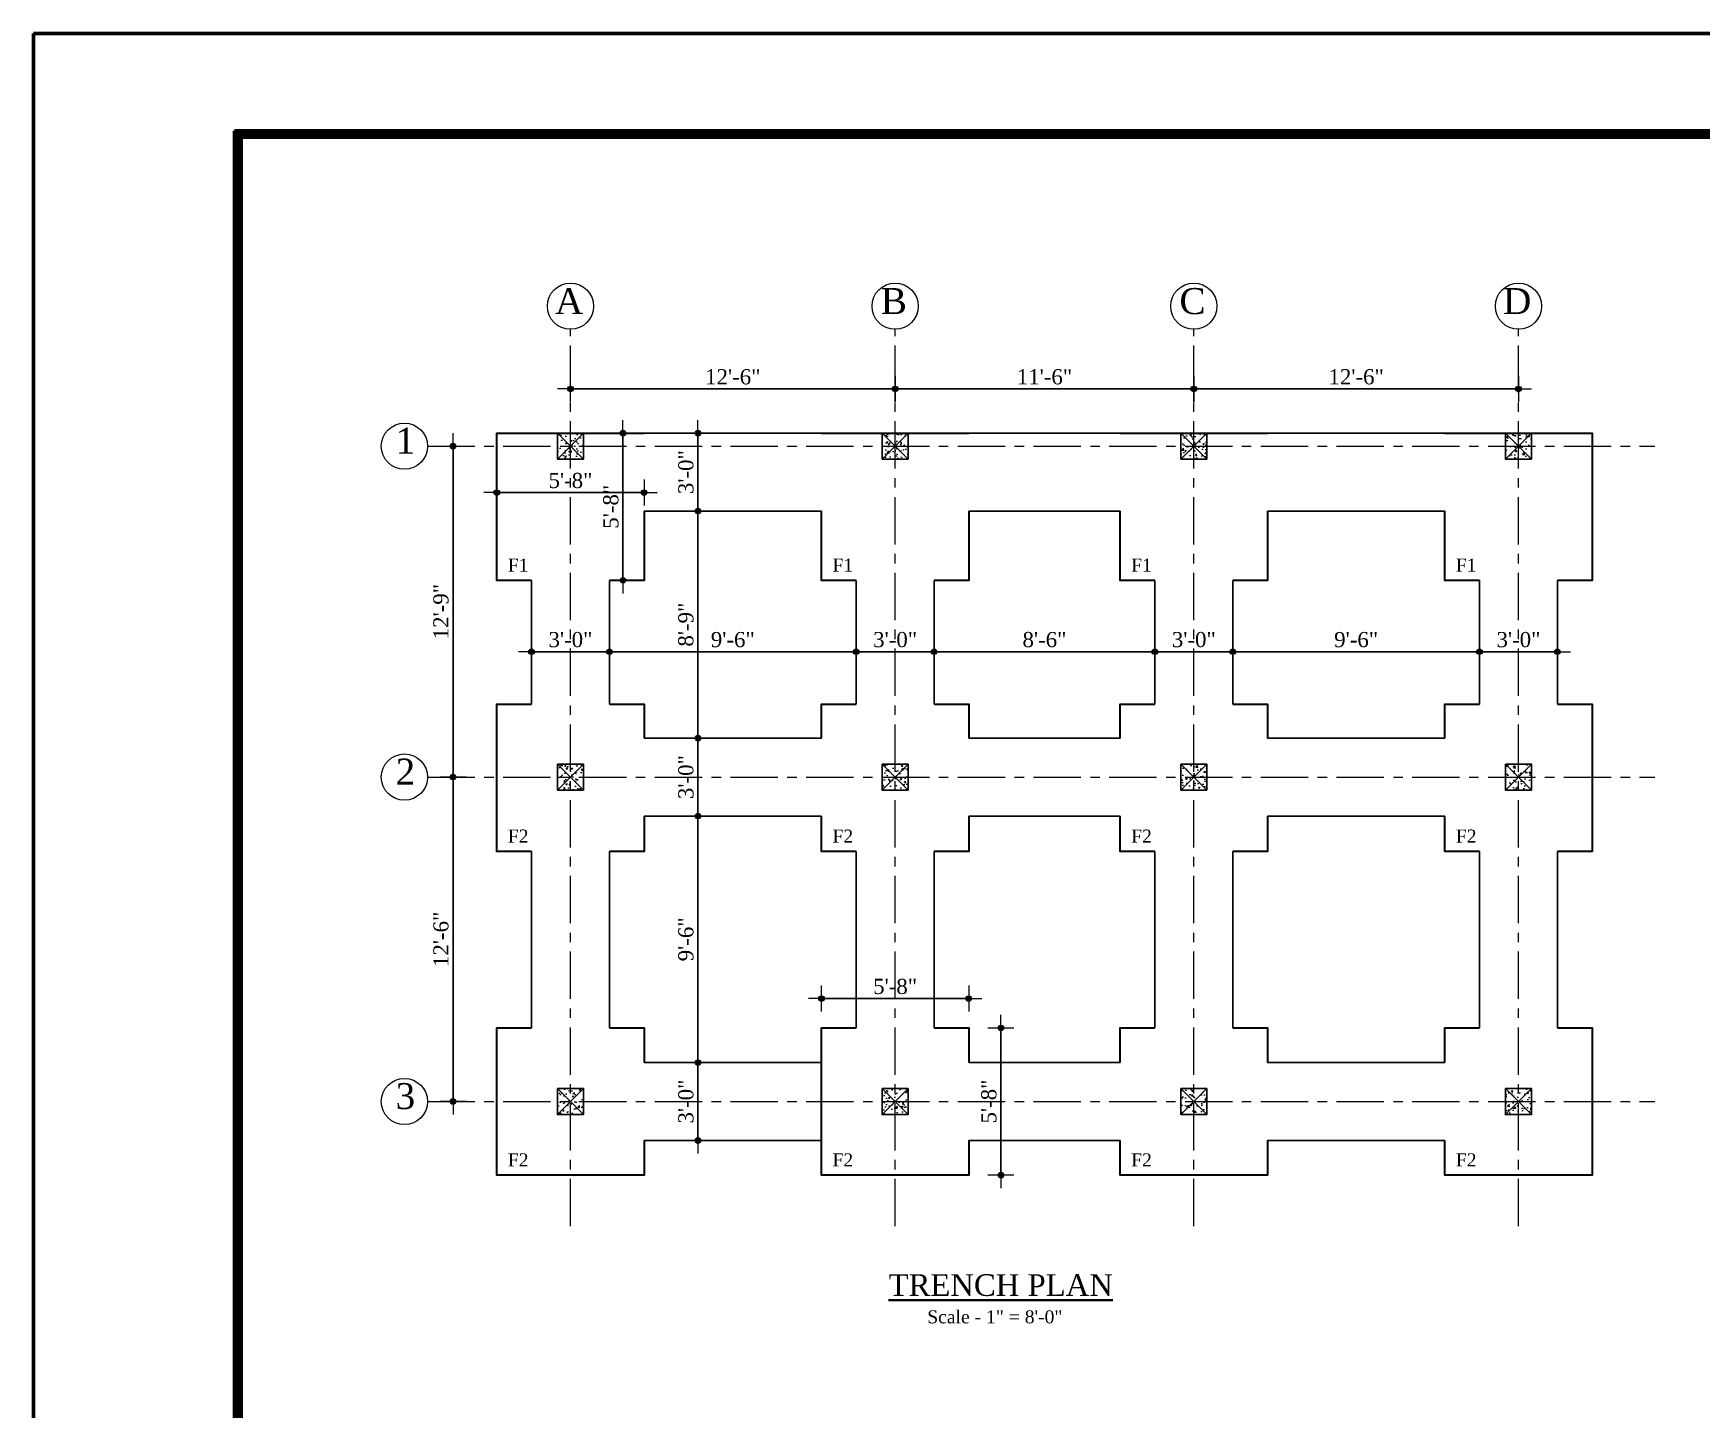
# Model space of a CAD drawing. Header units: inches. Extents: x 897 to 49934, y -34925 to -18564.
# Drawn here: x 20294 to 21065, y -23984 to -23348 of the extents above; entities that cross this region are included whole.
import ezdxf

# ---------------------------------------------------------------- set-up
doc = ezdxf.new("R2010")
doc.units = ezdxf.units.IN
doc.header["$LTSCALE"] = 35
doc.header["$MEASUREMENT"] = 0
doc.header["$PDMODE"] = 34
doc.linetypes.add('CENTERX2', pattern=[4, 2.5, -0.5, 0.5, -0.5])
doc.linetypes.add('DASHDOTX2', pattern=[2, 1, -0.5, 0, -0.5])
for name, color, linetype, lineweight in [('SES- Door&Window', 21, 'Continuous', 15), ('SES-CENTRE', 8, 'DASHDOTX2', 13), ('SES-DIMENSION', 142, 'Continuous', 13), ('SES-Excavation Line', 1, 'Continuous', 30), ('SES-HACTH', 8, 'Continuous', 13), ('SES-REBARS', 1, 'Continuous', 40), ('SES-SHEETS', 7, 'Continuous', 60), ('SES-TEXT', 3, 'Continuous', 20), ('SES-TitleText', 7, 'Continuous', 40), ('SES-Wall Plan', 6, 'Continuous', 30)]:
    doc.layers.add(name, color=color, linetype=linetype, lineweight=lineweight)
doc.styles.add('7 INCH', font='times.ttf', dxfattribs={"height": 7})
doc.styles.add('SES-ARAIL', font='times.ttf', dxfattribs={"height": 6})
doc.styles.add('SES-Title Text', font='times.ttf', dxfattribs={"height": 10})
doc.dimstyles.new('7 INCH', dxfattribs={"dimscale": 0, "dimtxt": 7, "dimasz": 1, "dimexe": 2, "dimexo": 9, "dimgap": 2, "dimtad": 1, "dimdec": 0, "dimzin": 3, "dimdsep": 46, "dimlunit": 4, "dimtxsty": '7 INCH', "dimblk": 'DIM', "dimcen": 3, "dimdle": 3, "dimse1": 1, "dimse2": 1, "dimclrd": 256, "dimclre": 256, "dimclrt": 7, "dimadec": 1, "dimazin": 2, "dimtfac": 1, "dimtdec": 0, "dimtix": 1, "dimtofl": 0, "dimtmove": 2, "dimatfit": 3, "dimldrblk": 'ARW', "dimfxl": 2, "dimfrac": 2, "dimtolj": 2, "dimtzin": 0, "dimarcsym": 0})

# ---------------------------------------------------------------- blocks, each defined once
blk = doc.blocks.new('s1')
at = {"layer": 'SES-SHEETS', "color": 8}
blk.add_lwpolyline([(14202.23, -12888.64), (17370.23, -12888.64), (17370.23, -15126.64), (14202.23, -15126.64)], close=True, dxfattribs=at)
at = {"layer": 'SES-SHEETS'}
for points in [[(14295.23, -12933.64), (17325.23, -12933.64), (17325.23, -15081.64), (14295.23, -15081.64)], [(14296.23, -12934.64), (17324.23, -12934.64), (17324.23, -15080.64), (14296.23, -15080.64)], [(14297.23, -12935.64), (17323.23, -12935.64), (17323.23, -15079.64), (14297.23, -15079.64)], [(14298.23, -12936.64), (17322.23, -12936.64), (17322.23, -15078.64), (14298.23, -15078.64)]]:
    blk.add_lwpolyline(points, close=True, dxfattribs=at)
blk = doc.blocks.new('c11')
at = {"layer": 'SES-HACTH', "linetype": 'ByBlock'}
h = blk.add_hatch(dxfattribs=at)
h.set_pattern_fill('AR-CONC', color=256)
h.set_pattern_definition([(50, (-20422.33, 19414.4167), (7.1726018, -0.6275213), [0.75, -8.25]), (355, (-20422.33, 19414.417), (-1.3875133, 7.5219213), [0.6, -6.6]), (100.451444, (-20421.732, 19414.3644), (5.7850885, 6.8943999), [0.637402, -7.0114211]), (46.1842, (-20422.33, 19416.417), (10.6724133, -1.6551928), [1.125, -12.375]), (96.635635, (-20421.441, 19416.279), (9.3466195, 9.741186), [0.9561034, -10.5171376]), (351.184164, (-20422.33, 19416.417), (9.3466195, 9.741186), [0.9, -9.9]), (21, (-20421.33, 19415.9167), (5.9690705, -4.0261889), [0.75, -8.25]), (326, (-20421.33, 19415.917), (2.4331533, 7.2515005), [0.6, -6.6]), (71.451445, (-20420.8325, 19415.581), (8.4022238, 3.2253115), [0.6374019, -7.0114211]), (37.5, (-20422.33, 19414.4167), (0.12159855, 3.32893854), [0, -6.52, 0, -6.7, 0, -6.625]), (7.5, (-20422.33, 19414.4167), (2.63069537, 3.9441171), [0, -3.82, 0, -6.37, 0, -2.525]), (327.5, (-20424.56, 19414.4167), (5.33822436, -0.22554872), [0, -2.5, 0, -7.8, 0, -10.35]), (317.5, (-20425.56, 19414.4167), (5.8318617, 1.0010498), [0, -3.25, 0, -5.18, 0, -7.35])])
h.paths.add_polyline_path([(-6, 6), (-6, -6), (6, -6), (6, 6)])
for p, q in [((-6, 6), (6, -6)), ((6, 6), (-6, -6))]:
    blk.add_line(p, q, dxfattribs=at)
at = {"layer": 'SES-Wall Plan', "linetype": 'ByBlock'}
blk.add_lwpolyline([(-6, 6), (6, 6), (6, -6), (-6, -6)], close=True, dxfattribs=at)
blk = doc.blocks.new('grid')
at = {"layer": 'SES-CENTRE', "color": 8, "linetype": 'CENTERX2', "ltscale": 0.25}
for p, q in [((19012.97, -23226.42), (19012.97, -22812.03)), ((19162.97, -23226.42), (19162.97, -22812.03)), ((19300.97, -23226.42), (19300.97, -22812.03)), ((19450.97, -23226.42), (19450.97, -22812.03)), ((18946.91, -22866.03), (19513.94, -22866.03)), ((18946.91, -23018.92), (19513.94, -23018.92)), ((18946.91, -23168.81), (19513.94, -23168.81))]:
    blk.add_line(p, q, dxfattribs=at)
at = {"layer": 'SES-DIMENSION'}
for centre in [(19012.97, -22801.35), (19162.97, -22801.35), (19300.97, -22801.35), (19450.97, -22801.35), (18936.23, -22866.03), (18936.23, -23018.92), (18936.23, -23168.81)]:
    blk.add_circle(centre, 10.68, dxfattribs=at)
at = {"layer": 'SES-REBARS', "linetype": 'ByBlock'}
for p in [(19012.97, -22866.03), (19162.97, -22866.03), (19300.97, -22866.03), (19450.97, -22866.03), (19012.97, -23018.92), (19162.97, -23018.92), (19300.97, -23018.92), (19450.97, -23018.92), (19012.97, -23168.81), (19162.97, -23168.81), (19300.97, -23168.81), (19450.97, -23168.81)]:
    blk.add_blockref('c11', p, dxfattribs=at)
at = {"layer": 'SES-TEXT', "lineweight": 30, "char_height": 12, "width": 17.5966, "attachment_point": 2, "style": 'SES-ARAIL'}
for s, insert in [('A', (19012.36, -22792.99)), ('B', (19162.36, -22792.99)), ('C', (19300.36, -22792.99)), ('D', (19450.36, -22792.99)), ('1', (18936.7, -22857.49)), ('2', (18936.7, -23010.38)), ('3', (18936.7, -23160.28))]:
    blk.add_mtext(s, dxfattribs=dict(at, insert=insert))
blk = doc.blocks.new('DIM')
at = {"layer": 'SES-DIMENSION'}
h = blk.add_hatch(color=256, dxfattribs=at)
h.paths.add_polyline_path([(0, 1.28), (0, 0), (1.28, 0, 0.414214)])
h.paths.add_polyline_path([(1.28, 0), (0, 0), (0, -1.28, 0.414214)])
h.paths.add_polyline_path([(0, 0), (-1.28, 0, 0.414214), (0, -1.28)])
h.paths.add_polyline_path([(0, 1.28, 0.414214), (-1.28, 0), (0, 0)])
for p, q in [((-6, 0), (6, 0)), ((0, 6), (0, -6))]:
    blk.add_line(p, q, dxfattribs=at)
blk.add_circle((0, 0), 1.28, dxfattribs=at)
blk = doc.blocks.new('*D398')
at = {"layer": 'Defpoints', "color": 0, "linetype": 'ByBlock', "transparency": 16777216}
for p in [(20726.47, -23794.31), (20658.47, -23807.89), (20726.47, -23807.89)]:
    blk.add_point(p, dxfattribs=at)
at = {"layer": 'SES-DIMENSION', "linetype": 'ByBlock', "lineweight": -2, "transparency": 16777216}
blk.add_line((20659.47, -23794.31), (20725.47, -23794.31), dxfattribs=at)
at = {"layer": 'SES-DIMENSION', "linetype": 'ByBlock', "lineweight": -2, "transparency": 16777216, "rotation": 180}
blk.add_blockref('DIM', (20658.47, -23794.31), dxfattribs=at)
at = {"layer": 'SES-DIMENSION', "linetype": 'ByBlock', "lineweight": -2, "transparency": 16777216}
blk.add_blockref('DIM', (20726.47, -23794.31), dxfattribs=at)
at = {"layer": 'SES-DIMENSION', "color": 7, "linetype": 'ByBlock', "transparency": 16777216, "insert": (20692.47, -23788.75), "char_height": 7, "attachment_point": 5, "style": '7 INCH'}
blk.add_mtext('\\A2;5\'-8"', dxfattribs=at)
blk = doc.blocks.new('ARW')
at = {"layer": 'SES-DIMENSION'}
blk.add_lwpolyline([(10, 0, 0, 6, 0), (0, 0, 0, 0, 0), (10, 0, 0, 0, 0)], format="xyseb", dxfattribs=at)
blk = doc.blocks.new('*D399')
at = {"layer": 'Defpoints', "color": 0, "linetype": 'ByBlock', "transparency": 16777216}
for p in [(20726.47, -23807.89), (20726.47, -23875.89), (20741.35, -23875.89)]:
    blk.add_point(p, dxfattribs=at)
at = {"layer": 'SES-DIMENSION', "linetype": 'ByBlock', "lineweight": -2, "transparency": 16777216}
blk.add_line((20741.35, -23808.89), (20741.35, -23874.89), dxfattribs=at)
for p, rotation in [((20741.35, -23807.89), 90), ((20741.35, -23875.89), 270)]:
    blk.add_blockref('DIM', p, dxfattribs=dict(at, rotation=rotation))
at = {"layer": 'SES-DIMENSION', "color": 7, "linetype": 'ByBlock', "transparency": 16777216, "insert": (20735.79, -23841.89), "char_height": 7, "attachment_point": 5, "rotation": 90, "style": '7 INCH'}
blk.add_mtext('\\A2;5\'-8"', dxfattribs=at)
blk = doc.blocks.new('*D400')
at = {"layer": 'Defpoints', "color": 0, "linetype": 'ByBlock', "transparency": 16777216}
for p in [(20566.72, -23533.11), (20576.47, -23533.11), (20576.47, -23601.11)]:
    blk.add_point(p, dxfattribs=at)
at = {"layer": 'SES-DIMENSION', "linetype": 'ByBlock', "lineweight": -2, "transparency": 16777216}
blk.add_line((20566.72, -23600.11), (20566.72, -23534.11), dxfattribs=at)
for p, rotation in [((20566.72, -23533.11), 90), ((20566.72, -23601.11), 270)]:
    blk.add_blockref('DIM', p, dxfattribs=dict(at, rotation=rotation))
at = {"layer": 'SES-DIMENSION', "color": 7, "linetype": 'ByBlock', "transparency": 16777216, "insert": (20561.16, -23567.11), "char_height": 7, "attachment_point": 5, "rotation": 90, "style": '7 INCH'}
blk.add_mtext('\\A2;5\'-8"', dxfattribs=at)
blk = doc.blocks.new('*D401')
at = {"layer": 'Defpoints', "color": 0, "linetype": 'ByBlock', "transparency": 16777216}
for p in [(20576.47, -23560.57), (20508.47, -23601.11), (20576.47, -23601.11)]:
    blk.add_point(p, dxfattribs=at)
at = {"layer": 'SES-DIMENSION', "linetype": 'ByBlock', "lineweight": -2, "transparency": 16777216}
blk.add_line((20509.47, -23560.57), (20575.47, -23560.57), dxfattribs=at)
at = {"layer": 'SES-DIMENSION', "linetype": 'ByBlock', "lineweight": -2, "transparency": 16777216, "rotation": 180}
blk.add_blockref('DIM', (20508.47, -23560.57), dxfattribs=at)
at = {"layer": 'SES-DIMENSION', "linetype": 'ByBlock', "lineweight": -2, "transparency": 16777216}
blk.add_blockref('DIM', (20576.47, -23560.57), dxfattribs=at)
at = {"layer": 'SES-DIMENSION', "color": 7, "linetype": 'ByBlock', "transparency": 16777216, "insert": (20542.47, -23555.01), "char_height": 7, "attachment_point": 5, "style": '7 INCH'}
blk.add_mtext('\\A2;5\'-8"', dxfattribs=at)
blk = doc.blocks.new('*D402')
at = {"layer": 'Defpoints', "color": 0, "linetype": 'ByBlock', "transparency": 16777216}
for p in [(20692.47, -23512.65), (20542.47, -23533.11), (20692.47, -23533.11)]:
    blk.add_point(p, dxfattribs=at)
at = {"layer": 'SES-DIMENSION', "linetype": 'ByBlock', "lineweight": -2, "transparency": 16777216}
blk.add_line((20543.47, -23512.65), (20691.47, -23512.65), dxfattribs=at)
at = {"layer": 'SES-DIMENSION', "linetype": 'ByBlock', "lineweight": -2, "transparency": 16777216, "rotation": 180}
blk.add_blockref('DIM', (20542.47, -23512.65), dxfattribs=at)
at = {"layer": 'SES-DIMENSION', "linetype": 'ByBlock', "lineweight": -2, "transparency": 16777216}
blk.add_blockref('DIM', (20692.47, -23512.65), dxfattribs=at)
at = {"layer": 'SES-DIMENSION', "color": 7, "linetype": 'ByBlock', "transparency": 16777216, "insert": (20617.47, -23507.09), "char_height": 7, "attachment_point": 5, "style": '7 INCH'}
blk.add_mtext('\\A2;12\'-6"', dxfattribs=at)
blk = doc.blocks.new('*D403')
at = {"layer": 'Defpoints', "color": 0, "linetype": 'ByBlock', "transparency": 16777216}
for p in [(20830.47, -23512.65), (20692.47, -23533.11), (20830.47, -23533.11)]:
    blk.add_point(p, dxfattribs=at)
at = {"layer": 'SES-DIMENSION', "linetype": 'ByBlock', "lineweight": -2, "transparency": 16777216}
blk.add_line((20693.47, -23512.65), (20829.47, -23512.65), dxfattribs=at)
at = {"layer": 'SES-DIMENSION', "linetype": 'ByBlock', "lineweight": -2, "transparency": 16777216, "rotation": 180}
blk.add_blockref('DIM', (20692.47, -23512.65), dxfattribs=at)
at = {"layer": 'SES-DIMENSION', "linetype": 'ByBlock', "lineweight": -2, "transparency": 16777216}
blk.add_blockref('DIM', (20830.47, -23512.65), dxfattribs=at)
at = {"layer": 'SES-DIMENSION', "color": 7, "linetype": 'ByBlock', "transparency": 16777216, "insert": (20761.47, -23507.09), "char_height": 7, "attachment_point": 5, "style": '7 INCH'}
blk.add_mtext('\\A2;11\'-6"', dxfattribs=at)
blk = doc.blocks.new('*D404')
at = {"layer": 'Defpoints', "color": 0, "linetype": 'ByBlock', "transparency": 16777216}
for p in [(20980.47, -23512.65), (20830.47, -23533.11), (20980.47, -23533.11)]:
    blk.add_point(p, dxfattribs=at)
at = {"layer": 'SES-DIMENSION', "linetype": 'ByBlock', "lineweight": -2, "transparency": 16777216}
blk.add_line((20831.47, -23512.65), (20979.47, -23512.65), dxfattribs=at)
at = {"layer": 'SES-DIMENSION', "linetype": 'ByBlock', "lineweight": -2, "transparency": 16777216, "rotation": 180}
blk.add_blockref('DIM', (20830.47, -23512.65), dxfattribs=at)
at = {"layer": 'SES-DIMENSION', "linetype": 'ByBlock', "lineweight": -2, "transparency": 16777216}
blk.add_blockref('DIM', (20980.47, -23512.65), dxfattribs=at)
at = {"layer": 'SES-DIMENSION', "color": 7, "linetype": 'ByBlock', "transparency": 16777216, "insert": (20905.47, -23507.09), "char_height": 7, "attachment_point": 5, "style": '7 INCH'}
blk.add_mtext('\\A2;12\'-6"', dxfattribs=at)
blk = doc.blocks.new('*D405')
at = {"layer": 'Defpoints', "color": 0, "linetype": 'ByBlock', "transparency": 16777216}
for p in [(20980.47, -23539.11), (20488.21, -23692), (20980.47, -23692)]:
    blk.add_point(p, dxfattribs=at)
at = {"layer": 'SES-DIMENSION', "linetype": 'ByBlock', "lineweight": -2, "transparency": 16777216}
blk.add_line((20488.21, -23540.11), (20488.21, -23691), dxfattribs=at)
for p, rotation in [((20488.21, -23539.11), 90), ((20488.21, -23692), 270)]:
    blk.add_blockref('DIM', p, dxfattribs=dict(at, rotation=rotation))
at = {"layer": 'SES-DIMENSION', "color": 7, "linetype": 'ByBlock', "transparency": 16777216, "insert": (20482.64, -23615.55), "char_height": 7, "attachment_point": 5, "rotation": 90, "style": '7 INCH'}
blk.add_mtext('\\A2;12\'-9"', dxfattribs=at)
blk = doc.blocks.new('*D406')
at = {"layer": 'Defpoints', "color": 0, "linetype": 'ByBlock', "transparency": 16777216}
for p in [(20980.47, -23692), (20488.21, -23841.89), (20536.47, -23841.89)]:
    blk.add_point(p, dxfattribs=at)
at = {"layer": 'SES-DIMENSION', "linetype": 'ByBlock', "lineweight": -2, "transparency": 16777216}
blk.add_line((20488.21, -23693), (20488.21, -23840.89), dxfattribs=at)
for p, rotation in [((20488.21, -23692), 90), ((20488.21, -23841.89), 270)]:
    blk.add_blockref('DIM', p, dxfattribs=dict(at, rotation=rotation))
at = {"layer": 'SES-DIMENSION', "color": 7, "linetype": 'ByBlock', "transparency": 16777216, "insert": (20482.65, -23766.95), "char_height": 7, "attachment_point": 5, "rotation": 90, "style": '7 INCH'}
blk.add_mtext('\\A2;12\'-6"', dxfattribs=at)
blk = doc.blocks.new('*D407')
at = {"layer": 'Defpoints', "color": 0, "linetype": 'ByBlock', "transparency": 16777216}
for p in [(20524.47, -23629.71), (20560.47, -23629.71), (20560.47, -23634.08)]:
    blk.add_point(p, dxfattribs=at)
at = {"layer": 'SES-DIMENSION', "linetype": 'ByBlock', "lineweight": -2, "transparency": 16777216}
blk.add_line((20525.47, -23634.08), (20559.47, -23634.08), dxfattribs=at)
at = {"layer": 'SES-DIMENSION', "linetype": 'ByBlock', "lineweight": -2, "transparency": 16777216, "rotation": 180}
blk.add_blockref('DIM', (20524.47, -23634.08), dxfattribs=at)
at = {"layer": 'SES-DIMENSION', "linetype": 'ByBlock', "lineweight": -2, "transparency": 16777216}
blk.add_blockref('DIM', (20560.47, -23634.08), dxfattribs=at)
at = {"layer": 'SES-DIMENSION', "color": 7, "linetype": 'ByBlock', "transparency": 16777216, "insert": (20542.47, -23628.52), "char_height": 7, "attachment_point": 5, "style": '7 INCH'}
blk.add_mtext('\\A2;3\'-0"', dxfattribs=at)
blk = doc.blocks.new('*D408')
at = {"layer": 'Defpoints', "color": 0, "linetype": 'ByBlock', "transparency": 16777216}
for p in [(20674.47, -23601.11), (20560.47, -23629.71), (20674.47, -23634.08)]:
    blk.add_point(p, dxfattribs=at)
at = {"layer": 'SES-DIMENSION', "linetype": 'ByBlock', "lineweight": -2, "transparency": 16777216}
blk.add_line((20561.47, -23634.08), (20673.47, -23634.08), dxfattribs=at)
at = {"layer": 'SES-DIMENSION', "linetype": 'ByBlock', "lineweight": -2, "transparency": 16777216, "rotation": 180}
blk.add_blockref('DIM', (20560.47, -23634.08), dxfattribs=at)
at = {"layer": 'SES-DIMENSION', "linetype": 'ByBlock', "lineweight": -2, "transparency": 16777216}
blk.add_blockref('DIM', (20674.47, -23634.08), dxfattribs=at)
at = {"layer": 'SES-DIMENSION', "color": 7, "linetype": 'ByBlock', "transparency": 16777216, "insert": (20617.47, -23628.51), "char_height": 7, "attachment_point": 5, "style": '7 INCH'}
blk.add_mtext('\\A2;9\'-6"', dxfattribs=at)
blk = doc.blocks.new('*D409')
at = {"layer": 'Defpoints', "color": 0, "linetype": 'ByBlock', "transparency": 16777216}
for p in [(20674.47, -23601.11), (20710.47, -23601.11), (20710.47, -23634.08)]:
    blk.add_point(p, dxfattribs=at)
at = {"layer": 'SES-DIMENSION', "linetype": 'ByBlock', "lineweight": -2, "transparency": 16777216}
blk.add_line((20675.47, -23634.08), (20709.47, -23634.08), dxfattribs=at)
at = {"layer": 'SES-DIMENSION', "linetype": 'ByBlock', "lineweight": -2, "transparency": 16777216, "rotation": 180}
blk.add_blockref('DIM', (20674.47, -23634.08), dxfattribs=at)
at = {"layer": 'SES-DIMENSION', "linetype": 'ByBlock', "lineweight": -2, "transparency": 16777216}
blk.add_blockref('DIM', (20710.47, -23634.08), dxfattribs=at)
at = {"layer": 'SES-DIMENSION', "color": 7, "linetype": 'ByBlock', "transparency": 16777216, "insert": (20692.47, -23628.52), "char_height": 7, "attachment_point": 5, "style": '7 INCH'}
blk.add_mtext('\\A2;3\'-0"', dxfattribs=at)
blk = doc.blocks.new('*D410')
at = {"layer": 'Defpoints', "color": 0, "linetype": 'ByBlock', "transparency": 16777216}
for p in [(20710.47, -23601.11), (20812.47, -23601.11), (20812.47, -23634.08)]:
    blk.add_point(p, dxfattribs=at)
at = {"layer": 'SES-DIMENSION', "linetype": 'ByBlock', "lineweight": -2, "transparency": 16777216}
blk.add_line((20711.47, -23634.08), (20811.47, -23634.08), dxfattribs=at)
at = {"layer": 'SES-DIMENSION', "linetype": 'ByBlock', "lineweight": -2, "transparency": 16777216, "rotation": 180}
blk.add_blockref('DIM', (20710.47, -23634.08), dxfattribs=at)
at = {"layer": 'SES-DIMENSION', "linetype": 'ByBlock', "lineweight": -2, "transparency": 16777216}
blk.add_blockref('DIM', (20812.47, -23634.08), dxfattribs=at)
at = {"layer": 'SES-DIMENSION', "color": 7, "linetype": 'ByBlock', "transparency": 16777216, "insert": (20761.47, -23628.52), "char_height": 7, "attachment_point": 5, "style": '7 INCH'}
blk.add_mtext('\\A2;8\'-6"', dxfattribs=at)
blk = doc.blocks.new('*D411')
at = {"layer": 'Defpoints', "color": 0, "linetype": 'ByBlock', "transparency": 16777216}
for p in [(20812.47, -23601.11), (20848.47, -23601.11), (20848.47, -23634.08)]:
    blk.add_point(p, dxfattribs=at)
at = {"layer": 'SES-DIMENSION', "linetype": 'ByBlock', "lineweight": -2, "transparency": 16777216}
blk.add_line((20813.47, -23634.08), (20847.47, -23634.08), dxfattribs=at)
at = {"layer": 'SES-DIMENSION', "linetype": 'ByBlock', "lineweight": -2, "transparency": 16777216, "rotation": 180}
blk.add_blockref('DIM', (20812.47, -23634.08), dxfattribs=at)
at = {"layer": 'SES-DIMENSION', "linetype": 'ByBlock', "lineweight": -2, "transparency": 16777216}
blk.add_blockref('DIM', (20848.47, -23634.08), dxfattribs=at)
at = {"layer": 'SES-DIMENSION', "color": 7, "linetype": 'ByBlock', "transparency": 16777216, "insert": (20830.47, -23628.52), "char_height": 7, "attachment_point": 5, "style": '7 INCH'}
blk.add_mtext('\\A2;3\'-0"', dxfattribs=at)
blk = doc.blocks.new('*D412')
at = {"layer": 'Defpoints', "color": 0, "linetype": 'ByBlock', "transparency": 16777216}
for p in [(20848.47, -23601.11), (20962.47, -23601.11), (20962.47, -23634.08)]:
    blk.add_point(p, dxfattribs=at)
at = {"layer": 'SES-DIMENSION', "linetype": 'ByBlock', "lineweight": -2, "transparency": 16777216}
blk.add_line((20849.47, -23634.08), (20961.47, -23634.08), dxfattribs=at)
at = {"layer": 'SES-DIMENSION', "linetype": 'ByBlock', "lineweight": -2, "transparency": 16777216, "rotation": 180}
blk.add_blockref('DIM', (20848.47, -23634.08), dxfattribs=at)
at = {"layer": 'SES-DIMENSION', "linetype": 'ByBlock', "lineweight": -2, "transparency": 16777216}
blk.add_blockref('DIM', (20962.47, -23634.08), dxfattribs=at)
at = {"layer": 'SES-DIMENSION', "color": 7, "linetype": 'ByBlock', "transparency": 16777216, "insert": (20905.47, -23628.51), "char_height": 7, "attachment_point": 5, "style": '7 INCH'}
blk.add_mtext('\\A2;9\'-6"', dxfattribs=at)
blk = doc.blocks.new('*D413')
at = {"layer": 'Defpoints', "color": 0, "linetype": 'ByBlock', "transparency": 16777216}
for p in [(20962.47, -23601.11), (20998.47, -23601.11), (20998.47, -23634.08)]:
    blk.add_point(p, dxfattribs=at)
at = {"layer": 'SES-DIMENSION', "linetype": 'ByBlock', "lineweight": -2, "transparency": 16777216}
blk.add_line((20963.47, -23634.08), (20997.47, -23634.08), dxfattribs=at)
at = {"layer": 'SES-DIMENSION', "linetype": 'ByBlock', "lineweight": -2, "transparency": 16777216, "rotation": 180}
blk.add_blockref('DIM', (20962.47, -23634.08), dxfattribs=at)
at = {"layer": 'SES-DIMENSION', "linetype": 'ByBlock', "lineweight": -2, "transparency": 16777216}
blk.add_blockref('DIM', (20998.47, -23634.08), dxfattribs=at)
at = {"layer": 'SES-DIMENSION', "color": 7, "linetype": 'ByBlock', "transparency": 16777216, "insert": (20980.47, -23628.52), "char_height": 7, "attachment_point": 5, "style": '7 INCH'}
blk.add_mtext('\\A2;3\'-0"', dxfattribs=at)
blk = doc.blocks.new('*D414')
at = {"layer": 'Defpoints', "color": 0, "linetype": 'ByBlock', "transparency": 16777216}
for p in [(20617.47, -23533.11), (20601.38, -23569.11), (20617.47, -23569.11)]:
    blk.add_point(p, dxfattribs=at)
at = {"layer": 'SES-DIMENSION', "linetype": 'ByBlock', "lineweight": -2, "transparency": 16777216}
blk.add_line((20601.38, -23534.11), (20601.38, -23568.11), dxfattribs=at)
for p, rotation in [((20601.38, -23533.11), 90), ((20601.38, -23569.11), 270)]:
    blk.add_blockref('DIM', p, dxfattribs=dict(at, rotation=rotation))
at = {"layer": 'SES-DIMENSION', "color": 7, "linetype": 'ByBlock', "transparency": 16777216, "insert": (20595.82, -23551.11), "char_height": 7, "attachment_point": 5, "rotation": 90, "style": '7 INCH'}
blk.add_mtext('\\A2;3\'-0"', dxfattribs=at)
blk = doc.blocks.new('*D415')
at = {"layer": 'Defpoints', "color": 0, "linetype": 'ByBlock', "transparency": 16777216}
for p in [(20617.47, -23569.11), (20576.47, -23674), (20601.38, -23674)]:
    blk.add_point(p, dxfattribs=at)
at = {"layer": 'SES-DIMENSION', "linetype": 'ByBlock', "lineweight": -2, "transparency": 16777216}
blk.add_line((20601.38, -23570.11), (20601.38, -23673), dxfattribs=at)
for p, rotation in [((20601.38, -23569.11), 90), ((20601.38, -23674), 270)]:
    blk.add_blockref('DIM', p, dxfattribs=dict(at, rotation=rotation))
at = {"layer": 'SES-DIMENSION', "color": 7, "linetype": 'ByBlock', "transparency": 16777216, "insert": (20595.81, -23621.55), "char_height": 7, "attachment_point": 5, "rotation": 90, "style": '7 INCH'}
blk.add_mtext('\\A2;8\'-9"', dxfattribs=at)
blk = doc.blocks.new('*D416')
at = {"layer": 'Defpoints', "color": 0, "linetype": 'ByBlock', "transparency": 16777216}
for p in [(20576.47, -23674), (20576.47, -23710), (20601.38, -23710)]:
    blk.add_point(p, dxfattribs=at)
at = {"layer": 'SES-DIMENSION', "linetype": 'ByBlock', "lineweight": -2, "transparency": 16777216}
blk.add_line((20601.38, -23675), (20601.38, -23709), dxfattribs=at)
for p, rotation in [((20601.38, -23674), 90), ((20601.38, -23710), 270)]:
    blk.add_blockref('DIM', p, dxfattribs=dict(at, rotation=rotation))
at = {"layer": 'SES-DIMENSION', "color": 7, "linetype": 'ByBlock', "transparency": 16777216, "insert": (20595.82, -23692), "char_height": 7, "attachment_point": 5, "rotation": 90, "style": '7 INCH'}
blk.add_mtext('\\A2;3\'-0"', dxfattribs=at)
blk = doc.blocks.new('*D417')
at = {"layer": 'Defpoints', "color": 0, "linetype": 'ByBlock', "transparency": 16777216}
for p in [(20576.47, -23710), (20576.47, -23823.89), (20601.38, -23823.89)]:
    blk.add_point(p, dxfattribs=at)
at = {"layer": 'SES-DIMENSION', "linetype": 'ByBlock', "lineweight": -2, "transparency": 16777216}
blk.add_line((20601.38, -23711), (20601.38, -23822.89), dxfattribs=at)
for p, rotation in [((20601.38, -23710), 90), ((20601.38, -23823.89), 270)]:
    blk.add_blockref('DIM', p, dxfattribs=dict(at, rotation=rotation))
at = {"layer": 'SES-DIMENSION', "color": 7, "linetype": 'ByBlock', "transparency": 16777216, "insert": (20595.81, -23766.95), "char_height": 7, "attachment_point": 5, "rotation": 90, "style": '7 INCH'}
blk.add_mtext('\\A2;9\'-6"', dxfattribs=at)
blk = doc.blocks.new('*D418')
at = {"layer": 'Defpoints', "color": 0, "linetype": 'ByBlock', "transparency": 16777216}
for p in [(20576.47, -23823.89), (20576.47, -23859.89), (20601.38, -23859.89)]:
    blk.add_point(p, dxfattribs=at)
at = {"layer": 'SES-DIMENSION', "linetype": 'ByBlock', "lineweight": -2, "transparency": 16777216}
blk.add_line((20601.38, -23824.89), (20601.38, -23858.89), dxfattribs=at)
for p, rotation in [((20601.38, -23823.89), 90), ((20601.38, -23859.89), 270)]:
    blk.add_blockref('DIM', p, dxfattribs=dict(at, rotation=rotation))
at = {"layer": 'SES-DIMENSION', "color": 7, "linetype": 'ByBlock', "transparency": 16777216, "insert": (20595.82, -23841.89), "char_height": 7, "attachment_point": 5, "rotation": 90, "style": '7 INCH'}
blk.add_mtext('\\A2;3\'-0"', dxfattribs=at)

msp = doc.modelspace()

# ---------------------------------------------------------------- linework, layer by layer
at = {"layer": 'SES-Excavation Line'}
for p, q in [((20576.47, -23533.11), (20658.47, -23533.11)), ((20726.47, -23533.11), (20796.47, -23533.11)), ((20864.47, -23533.11), (20946.47, -23533.11)), ((20576.47, -23569.11), (20658.47, -23569.11)), ((20726.47, -23569.11), (20796.47, -23569.11)), ((20864.47, -23569.11), (20946.47, -23569.11)), ((20524.47, -23601.11), (20524.47, -23658.31)), ((20560.47, -23601.11), (20560.47, -23658.31)), ((20674.47, -23601.11), (20674.47, -23658.31)), ((20710.47, -23601.11), (20710.47, -23658.31)), ((20812.47, -23601.11), (20812.47, -23658.31)), ((20848.47, -23601.11), (20848.47, -23658.31)), ((20962.47, -23658.31), (20962.47, -23601.11)), ((20998.47, -23658.31), (20998.47, -23601.11)), ((20576.47, -23674), (20658.47, -23674)), ((20726.47, -23674), (20796.47, -23674)), ((20864.47, -23674), (20946.47, -23674)), ((20576.47, -23710), (20658.47, -23710)), ((20726.47, -23710), (20796.47, -23710)), ((20864.47, -23710), (20946.47, -23710)), ((20524.47, -23807.89), (20524.47, -23726.31)), ((20560.47, -23807.89), (20560.47, -23726.31)), ((20674.47, -23807.89), (20674.47, -23726.31)), ((20710.47, -23807.89), (20710.47, -23726.31)), ((20812.47, -23807.89), (20812.47, -23726.31)), ((20848.47, -23807.89), (20848.47, -23726.31)), ((20962.47, -23807.89), (20962.47, -23726.31)), ((20998.47, -23807.89), (20998.47, -23726.31)), ((20576.47, -23823.89), (20658.47, -23823.89)), ((20726.47, -23823.89), (20796.47, -23823.89)), ((20864.47, -23823.89), (20946.47, -23823.89)), ((20576.47, -23859.89), (20658.47, -23859.89)), ((20726.47, -23859.89), (20796.47, -23859.89)), ((20864.47, -23859.89), (20946.47, -23859.89))]:
    msp.add_line(p, q, dxfattribs=at)
at = {"layer": 'SES-Excavation Line', "lineweight": 35}
for points in [[(20524.47, -23601.11), (20508.47, -23601.11), (20508.47, -23533.11), (20576.47, -23533.11)], [(20658.47, -23533.11), (20726.47, -23533.11)], [(20796.47, -23533.11), (20864.47, -23533.11)], [(20946.47, -23533.11), (21014.47, -23533.11), (21014.47, -23601.11), (20998.47, -23601.11)], [(20576.47, -23569.11), (20576.47, -23601.11), (20560.47, -23601.11)], [(20674.47, -23601.11), (20658.47, -23601.11), (20658.47, -23569.11)], [(20726.47, -23569.11), (20726.47, -23601.11), (20710.47, -23601.11)], [(20812.47, -23601.11), (20796.47, -23601.11), (20796.47, -23569.11)], [(20864.47, -23569.11), (20864.47, -23601.11), (20848.47, -23601.11)], [(20962.47, -23601.11), (20946.47, -23601.11), (20946.47, -23569.11)], [(20524.47, -23726.31), (20508.47, -23726.31), (20508.47, -23658.31), (20524.47, -23658.31)], [(20560.47, -23658.31), (20576.47, -23658.31), (20576.47, -23674)], [(20658.47, -23674), (20658.47, -23658.31), (20674.47, -23658.31)], [(20710.47, -23658.31), (20726.47, -23658.31), (20726.47, -23674)], [(20796.47, -23674), (20796.47, -23658.31), (20812.47, -23658.31)], [(20848.47, -23658.31), (20864.47, -23658.31), (20864.47, -23674)], [(20946.47, -23674), (20946.47, -23658.31), (20962.47, -23658.31)], [(20998.47, -23658.31), (21014.47, -23658.31), (21014.47, -23726.31), (20998.47, -23726.31)], [(20576.47, -23710), (20576.47, -23726.31), (20560.47, -23726.31)], [(20674.47, -23726.31), (20658.47, -23726.31), (20658.47, -23710)], [(20726.47, -23710), (20726.47, -23726.31), (20710.47, -23726.31)], [(20812.47, -23726.31), (20796.47, -23726.31), (20796.47, -23710)], [(20864.47, -23710), (20864.47, -23726.31), (20848.47, -23726.31)], [(20962.47, -23726.31), (20946.47, -23726.31), (20946.47, -23710)], [(20576.47, -23859.89), (20576.47, -23875.89), (20508.47, -23875.89), (20508.47, -23807.89), (20524.47, -23807.89)], [(20560.47, -23807.89), (20576.47, -23807.89), (20576.47, -23823.89)], [(20726.47, -23859.89), (20726.47, -23875.89), (20658.47, -23875.89), (20658.47, -23807.89), (20674.47, -23807.89)], [(20710.47, -23807.89), (20726.47, -23807.89), (20726.47, -23823.89)], [(20796.47, -23823.89), (20796.47, -23807.89), (20812.47, -23807.89)], [(20848.47, -23807.89), (20864.47, -23807.89), (20864.47, -23823.89)], [(20946.47, -23823.89), (20946.47, -23807.89), (20962.47, -23807.89)], [(20998.47, -23807.89), (21014.47, -23807.89), (21014.47, -23875.89), (20946.47, -23875.89), (20946.47, -23859.89)], [(20864.47, -23859.89), (20864.47, -23875.89), (20796.47, -23875.89), (20796.47, -23859.89)]]:
    msp.add_lwpolyline(points, dxfattribs=at)

# ---------------------------------------------------------------- block references
at = {"layer": 'SES- Door&Window'}
msp.add_blockref('s1', (6092.08, -10459.76), dxfattribs=at)
at = {"layer": 'SES-Excavation Line', "linetype": 'ByBlock'}
msp.add_blockref('grid', (1529.5, -673.08), dxfattribs=at)

# ---------------------------------------------------------------- texts
at = {"layer": 'SES-TEXT', "ltscale": 10, "style": 'SES-ARAIL'}
for s, p in [('F1', (20513.52, -23597.04)), ('F1', (20663.52, -23597.04)), ('F1', (20801.52, -23597.04)), ('F1', (20951.52, -23597.04)), ('F2', (20513.52, -23722.24)), ('F2', (20663.52, -23722.24)), ('F2', (20801.52, -23722.24)), ('F2', (20951.52, -23722.24)), ('F2', (20513.52, -23871.82)), ('F2', (20663.52, -23871.82)), ('F2', (20801.52, -23871.82)), ('F2', (20951.52, -23871.82))]:
    msp.add_text(s, height=6, dxfattribs=at).set_placement(p)
at = {"layer": 'SES-TitleText', "ltscale": 10, "style": 'SES-ARAIL'}
msp.add_text('Scale - 1" = 8\'-0"', height=6, dxfattribs=at).set_placement((20707.3, -23944.36))
at = {"layer": 'SES-TitleText', "insert": (20689.45, -23921.68), "char_height": 10, "width": 289.6719, "attachment_point": 1, "style": 'SES-Title Text'}
msp.add_mtext('\\LTRENCH PLAN', dxfattribs=at)

# ---------------------------------------------------------------- dimensions: what is measured, and where the dimension line sits
at = {"layer": 'SES-DIMENSION', "linetype": 'ByBlock'}
for base, p1, p2, picture, middle in [((20692.47, -23512.65), (20542.47, -23533.11), (20692.47, -23533.11), '*D402', (20617.47, -23507.09)), ((20830.47, -23512.65), (20692.47, -23533.11), (20830.47, -23533.11), '*D403', (20761.47, -23507.09)), ((20980.47, -23512.65), (20830.47, -23533.11), (20980.47, -23533.11), '*D404', (20905.47, -23507.09)), ((20576.47, -23560.57), (20508.47, -23601.11), (20576.47, -23601.11), '*D401', (20542.47, -23555.01)), ((20674.47, -23634.08), (20560.47, -23629.71), (20674.47, -23601.11), '*D408', (20617.47, -23628.51)), ((20710.47, -23634.08), (20674.47, -23601.11), (20710.47, -23601.11), '*D409', (20692.47, -23628.52)), ((20812.47, -23634.08), (20710.47, -23601.11), (20812.47, -23601.11), '*D410', (20761.47, -23628.52)), ((20848.47, -23634.08), (20812.47, -23601.11), (20848.47, -23601.11), '*D411', (20830.47, -23628.52)), ((20962.47, -23634.08), (20848.47, -23601.11), (20962.47, -23601.11), '*D412', (20905.47, -23628.51)), ((20998.47, -23634.08), (20962.47, -23601.11), (20998.47, -23601.11), '*D413', (20980.47, -23628.52)), ((20560.47, -23634.08), (20524.47, -23629.71), (20560.47, -23629.71), '*D407', (20542.47, -23628.52)), ((20726.47, -23794.31), (20658.47, -23807.89), (20726.47, -23807.89), '*D398', (20692.47, -23788.75))]:
    dim = msp.add_linear_dim(base=base, p1=p1, p2=p2, dimstyle='7 INCH', override={"dimscale": 1}, dxfattribs=at)
    dim.commit()
    dim.dimension.update_dxf_attribs({"geometry": picture, "text_midpoint": middle})
for base, p1, p2, picture, middle in [((20566.72, -23533.11), (20576.47, -23601.11), (20576.47, -23533.11), '*D400', (20561.16, -23567.11)), ((20601.38, -23569.11), (20617.47, -23533.11), (20617.47, -23569.11), '*D414', (20595.82, -23551.11)), ((20488.21, -23692), (20980.47, -23539.11), (20980.47, -23692), '*D405', (20482.64, -23615.55)), ((20601.38, -23674), (20617.47, -23569.11), (20576.47, -23674), '*D415', (20595.81, -23621.55)), ((20601.38, -23710), (20576.47, -23674), (20576.47, -23710), '*D416', (20595.82, -23692)), ((20488.21, -23841.89), (20980.47, -23692), (20536.47, -23841.89), '*D406', (20482.65, -23766.95)), ((20601.38, -23823.89), (20576.47, -23710), (20576.47, -23823.89), '*D417', (20595.81, -23766.95)), ((20741.35, -23875.89), (20726.47, -23807.89), (20726.47, -23875.89), '*D399', (20735.79, -23841.89)), ((20601.38, -23859.89), (20576.47, -23823.89), (20576.47, -23859.89), '*D418', (20595.82, -23841.89))]:
    dim = msp.add_linear_dim(base=base, p1=p1, p2=p2, angle=90, dimstyle='7 INCH', override={"dimscale": 1}, dxfattribs=at)
    dim.commit()
    dim.dimension.update_dxf_attribs({"geometry": picture, "text_midpoint": middle})

doc.saveas('drawing.dxf')
